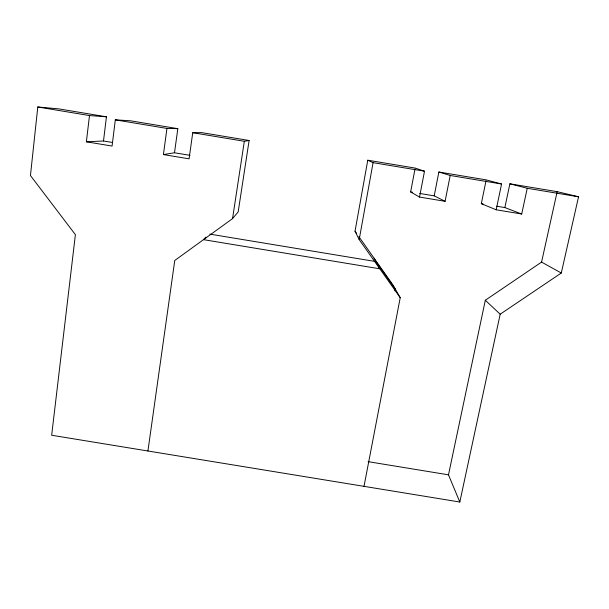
<?xml version="1.0" encoding="UTF-8"?>
<svg xmlns="http://www.w3.org/2000/svg" width="609" height="609" viewBox="0 0 609 609"><rect width="100%" height="100%" fill="white"/><g stroke="black" fill="none" stroke-linecap="round" stroke-linejoin="round"><path stroke-width="0.91" d="M37.788 106.978L89.485 115.565L86.379 141.806L103.492 140.983L106.446 116.806L58.822 108.889L37.788 106.978L30.45 175.537L75.394 234.655L51.666 435.245L459.818 502.022L500.179 314.206L561.292 273.015L578.55 196.791L557.174 191.668L509.878 183.811L504.861 207.578L521.707 214.018L527.242 188.272L578.55 196.791M177.82 128.659L166.95 128.43L163.41 154.579L174.501 152.768L177.82 128.659L130.242 120.757L115.314 119.851L112.071 146.061L86.379 141.806M147.926 450.995L174.76 260.477L232.554 218.616L238.188 211.871L249.111 140.504L201.594 132.61L192.748 132.716L189.072 158.835L163.41 154.579M232.554 218.616L244.323 141.28L249.111 140.504M364.007 486.347L400.22 297.702L359.188 239.573L355.039 231.214L367.767 160.213L415.171 168.084L424.503 171.205L419.54 197.072L445.095 201.313L450.203 175.476L438.861 172.02L434.209 195.854L445.095 201.313M359.188 239.573L373.073 162.664L367.767 160.213M419.54 197.072L410.641 191.949L414.995 168.998M394.914 290.874L395.264 289.009L375.913 261.581M521.707 214.018L496.183 209.785L481.323 203.672L486.02 180.797M496.183 209.785L501.572 184.009L486.21 179.883L438.861 172.02M459.818 502.022L448.49 474.83L485.312 300.252L541.568 262.098L557.174 191.668M205.888 237.129L203.505 239.657L379.818 268.805L374.109 258.246M89.485 115.565L106.446 116.806M209.8 234.115L374.977 261.428M368.118 461.66L448.49 474.83M115.314 119.851L166.95 128.43M192.748 132.716L244.323 141.28M373.073 162.664L424.503 171.205M450.203 175.476L501.572 184.009M103.492 140.983L112.604 142.498M174.501 152.768L189.97 155.333M410.641 191.949L412.453 192.246M419.708 193.449L434.209 195.854M481.323 203.672L483.127 203.977M496.716 206.23L504.861 207.578M509.878 183.811L527.242 188.272M541.568 262.098L561.292 273.015M485.312 300.252L500.179 314.206M355.039 231.214L356.676 233.536M358.853 236.627L392.98 284.997L400.22 297.702"/></g></svg>
